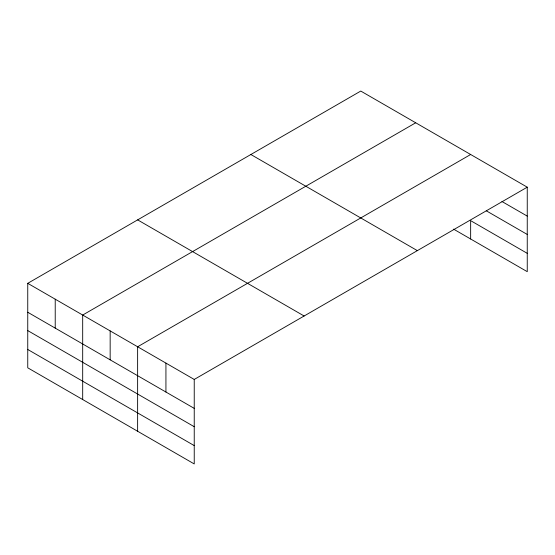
<?xml version="1.0" encoding="UTF-8"?>
<svg xmlns="http://www.w3.org/2000/svg" width="555" height="555" viewBox="0 0 555 555"><rect width="100%" height="100%" fill="white"/><g stroke="black" fill="none" stroke-linecap="round" stroke-linejoin="round"><path stroke-width="0.83" d="M527.25 187.181L360.764 91.062L27.75 283.327L27.75 367.819L194.236 463.938L194.236 379.447L527.25 187.181L527.25 271.673L453.567 229.132M415.709 122.787L82.688 315.046L82.688 399.538M470.647 154.505L137.626 346.771L137.626 431.256M501.928 201.493L527.25 216.11M486.284 210.796L527.25 234.446M527.25 253.337L470.647 220.654L470.647 238.99M250.874 154.512L417.353 250.631M137.647 219.884L304.126 316.003M27.75 283.327L194.236 379.447M27.75 312.264L194.236 408.376M27.75 330.593L194.236 426.712M27.75 349.483L194.236 445.603M165.931 363.109L165.931 392.038M110.161 330.912L110.161 359.841M55.222 299.187L55.222 328.123"/></g></svg>
